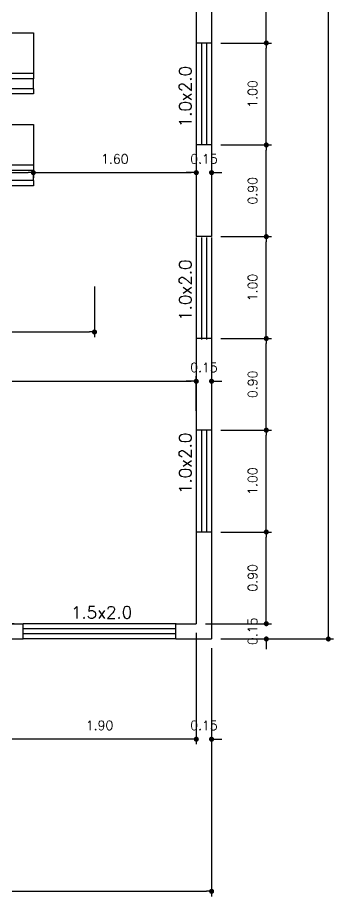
# Model space of a CAD drawing. Extents: x -230.3 to -156.5, y 53.3 to 122.6.
# Drawn here: x -161.54 to -158.44, y 76.69 to 85.32 of the extents above; entities that cross this region are included whole.
import ezdxf
from ezdxf.enums import TextEntityAlignment as Align

# ---------------------------------------------------------------- set-up
doc = ezdxf.new("R2010")
doc.units = 0
doc.header["$MEASUREMENT"] = 0
doc.layers.get('DEFPOINTS').update_dxf_attribs({"linetype": 'CONTINUOUS'})
for name, color, linetype in [('ALVENARIA', 7, 'CONTINUOUS'), ('COTA', 1, 'CONTINUOUS'), ('HATCH', 30, 'CONTINUOUS'), ('JAPOR', 142, 'CONTINUOUS'), ('TEXTO2', 40, 'CONTINUOUS')]:
    doc.layers.add(name, color=color, linetype=linetype)
doc.styles.add('SIMPLEX', font='SIMPLEX.SHX')
doc.dimstyles.new('DIM50', dxfattribs={"dimtxt": 0.09, "dimasz": 0.05, "dimexe": 0.05, "dimexo": 0.09, "dimgap": 0.09, "dimtad": 1, "dimzin": 0, "dimdsep": 46, "dimtxsty": 'SIMPLEX', "dimblk": 'DOT', "dimcen": 0.09, "dimadec": 0, "dimazin": 0, "dimtfac": 1, "dimtix": 1, "dimtofl": 0, "dimtmove": 2, "dimatfit": 3, "dimldrblk": 'DOT', "dimfxl": 1, "dimtolj": 1, "dimtzin": 0, "dimarcsym": 0})

# ---------------------------------------------------------------- blocks, each defined once
blk = doc.blocks.new('DOT')
at = {"layer": 'ALVENARIA', "color": 0, "linetype": 'ByBlock'}
blk.add_line((-0.5, 0), (-1, 0), dxfattribs=at)
at = {"layer": 'ALVENARIA', "color": 0, "linetype": 'ByBlock', "const_width": 0.5}
blk.add_lwpolyline([(-0.25, 0, 1), (0.25, 0, 1)], format="xyb", close=True, dxfattribs=at)
blk = doc.blocks.new('*D129')
at = {"layer": 'COTA', "color": 0, "lineweight": -2}
for p, q in [((-160.7899, 82.6768), (-160.7899, 82.1805)), ((-165.3399, 82.2305), (-160.8399, 82.2305))]:
    blk.add_line(p, q, dxfattribs=at)
at = {"layer": 'DEFPOINTS', "color": 0}
for p in [(-165.3899, 82.7668), (-160.7899, 82.7668), (-160.7899, 82.2305)]:
    blk.add_point(p, dxfattribs=at)
at = {"layer": 'COTA', "color": 0, "lineweight": -2, "xscale": 0.05, "yscale": 0.05, "zscale": 0.05, "rotation": 180}
blk.add_blockref('DOT', (-165.3899, 82.2305), dxfattribs=at)
at = {"layer": 'COTA', "color": 0, "lineweight": -2, "xscale": 0.05, "yscale": 0.05, "zscale": 0.05}
blk.add_blockref('DOT', (-160.7899, 82.2305), dxfattribs=at)
at = {"layer": 'COTA', "color": 0, "insert": (-163.0899, 82.3655), "char_height": 0.09, "attachment_point": 5, "style": 'SIMPLEX'}
blk.add_mtext('\\A1;4.60', dxfattribs=at)
blk = doc.blocks.new('*D133')
at = {"layer": 'COTA', "color": 0, "lineweight": -2}
for p, q in [((-159.1024, 79.4171), (-159.1024, 79.4671)), ((-159.6999, 79.3671), (-159.0524, 79.3671)), ((-159.5499, 79.2171), (-159.0524, 79.2171)), ((-159.1024, 79.1671), (-159.1024, 79.1171))]:
    blk.add_line(p, q, dxfattribs=at)
at = {"layer": 'DEFPOINTS', "color": 0}
for p in [(-159.7899, 79.3671), (-159.1024, 79.3671), (-159.6399, 79.2171)]:
    blk.add_point(p, dxfattribs=at)
at = {"layer": 'COTA', "color": 0, "lineweight": -2, "xscale": 0.05, "yscale": 0.05, "zscale": 0.05}
for p, rotation in [((-159.1024, 79.3671), 270), ((-159.1024, 79.2171), 90)]:
    blk.add_blockref('DOT', p, dxfattribs=dict(at, rotation=rotation))
at = {"layer": 'COTA', "color": 0, "insert": (-159.2374, 79.2921), "char_height": 0.09, "attachment_point": 5, "rotation": 90, "style": 'SIMPLEX'}
blk.add_mtext('\\A1;0.15', dxfattribs=at)
blk = doc.blocks.new('*D134')
at = {"layer": 'COTA', "color": 0, "lineweight": -2}
for p, q in [((-159.5499, 80.2668), (-159.0524, 80.2668)), ((-159.1024, 79.4171), (-159.1024, 80.2168)), ((-159.6999, 79.3671), (-159.0524, 79.3671))]:
    blk.add_line(p, q, dxfattribs=at)
at = {"layer": 'DEFPOINTS', "color": 0}
for p in [(-159.6399, 80.2668), (-159.1024, 80.2668), (-159.7899, 79.3671)]:
    blk.add_point(p, dxfattribs=at)
at = {"layer": 'COTA', "color": 0, "lineweight": -2, "xscale": 0.05, "yscale": 0.05, "zscale": 0.05}
for p, rotation in [((-159.1024, 80.2668), 90), ((-159.1024, 79.3671), 270)]:
    blk.add_blockref('DOT', p, dxfattribs=dict(at, rotation=rotation))
at = {"layer": 'COTA', "color": 0, "insert": (-159.2374, 79.817), "char_height": 0.09, "attachment_point": 5, "rotation": 90, "style": 'SIMPLEX'}
blk.add_mtext('\\A1;0.90', dxfattribs=at)
blk = doc.blocks.new('*D135')
at = {"layer": 'COTA', "color": 0, "lineweight": -2}
for p, q in [((-159.5499, 81.2668), (-159.0524, 81.2668)), ((-159.1024, 80.3168), (-159.1024, 81.2168)), ((-159.5499, 80.2668), (-159.0524, 80.2668))]:
    blk.add_line(p, q, dxfattribs=at)
at = {"layer": 'DEFPOINTS', "color": 0}
for p in [(-159.6399, 81.2668), (-159.1024, 81.2668), (-159.6399, 80.2668)]:
    blk.add_point(p, dxfattribs=at)
at = {"layer": 'COTA', "color": 0, "lineweight": -2, "xscale": 0.05, "yscale": 0.05, "zscale": 0.05}
for p, rotation in [((-159.1024, 81.2668), 90), ((-159.1024, 80.2668), 270)]:
    blk.add_blockref('DOT', p, dxfattribs=dict(at, rotation=rotation))
at = {"layer": 'COTA', "color": 0, "insert": (-159.2374, 80.7668), "char_height": 0.09, "attachment_point": 5, "rotation": 90, "style": 'SIMPLEX'}
blk.add_mtext('\\A1;1.00', dxfattribs=at)
blk = doc.blocks.new('*D136')
at = {"layer": 'COTA', "color": 0, "lineweight": -2}
for p, q in [((-159.5499, 82.1668), (-159.0524, 82.1668)), ((-159.1024, 81.3168), (-159.1024, 82.1168)), ((-159.5499, 81.2668), (-159.0524, 81.2668))]:
    blk.add_line(p, q, dxfattribs=at)
at = {"layer": 'DEFPOINTS', "color": 0}
for p in [(-159.6399, 82.1668), (-159.1024, 82.1668), (-159.6399, 81.2668)]:
    blk.add_point(p, dxfattribs=at)
at = {"layer": 'COTA', "color": 0, "lineweight": -2, "xscale": 0.05, "yscale": 0.05, "zscale": 0.05}
for p, rotation in [((-159.1024, 82.1668), 90), ((-159.1024, 81.2668), 270)]:
    blk.add_blockref('DOT', p, dxfattribs=dict(at, rotation=rotation))
at = {"layer": 'COTA', "color": 0, "insert": (-159.2374, 81.7168), "char_height": 0.09, "attachment_point": 5, "rotation": 90, "style": 'SIMPLEX'}
blk.add_mtext('\\A1;0.90', dxfattribs=at)
blk = doc.blocks.new('*D137')
at = {"layer": 'COTA', "color": 0, "lineweight": -2}
for p, q in [((-159.5499, 83.1668), (-159.0524, 83.1668)), ((-159.1024, 82.2168), (-159.1024, 83.1168)), ((-159.5499, 82.1668), (-159.0524, 82.1668))]:
    blk.add_line(p, q, dxfattribs=at)
at = {"layer": 'DEFPOINTS', "color": 0}
for p in [(-159.6399, 83.1668), (-159.1024, 83.1668), (-159.6399, 82.1668)]:
    blk.add_point(p, dxfattribs=at)
at = {"layer": 'COTA', "color": 0, "lineweight": -2, "xscale": 0.05, "yscale": 0.05, "zscale": 0.05}
for p, rotation in [((-159.1024, 83.1668), 90), ((-159.1024, 82.1668), 270)]:
    blk.add_blockref('DOT', p, dxfattribs=dict(at, rotation=rotation))
at = {"layer": 'COTA', "color": 0, "insert": (-159.2374, 82.6668), "char_height": 0.09, "attachment_point": 5, "rotation": 90, "style": 'SIMPLEX'}
blk.add_mtext('\\A1;1.00', dxfattribs=at)
blk = doc.blocks.new('*D138')
at = {"layer": 'COTA', "color": 0, "lineweight": -2}
for p, q in [((-159.5499, 84.0668), (-159.0524, 84.0668)), ((-159.1024, 83.2168), (-159.1024, 84.0168)), ((-159.5499, 83.1668), (-159.0524, 83.1668))]:
    blk.add_line(p, q, dxfattribs=at)
at = {"layer": 'DEFPOINTS', "color": 0}
for p in [(-159.6399, 84.0668), (-159.1024, 84.0668), (-159.6399, 83.1668)]:
    blk.add_point(p, dxfattribs=at)
at = {"layer": 'COTA', "color": 0, "lineweight": -2, "xscale": 0.05, "yscale": 0.05, "zscale": 0.05}
for p, rotation in [((-159.1024, 84.0668), 90), ((-159.1024, 83.1668), 270)]:
    blk.add_blockref('DOT', p, dxfattribs=dict(at, rotation=rotation))
at = {"layer": 'COTA', "color": 0, "insert": (-159.2374, 83.6168), "char_height": 0.09, "attachment_point": 5, "rotation": 90, "style": 'SIMPLEX'}
blk.add_mtext('\\A1;0.90', dxfattribs=at)
blk = doc.blocks.new('*D139')
at = {"layer": 'COTA', "color": 0, "lineweight": -2}
for p, q in [((-159.5499, 85.0668), (-159.0524, 85.0668)), ((-159.1024, 84.1168), (-159.1024, 85.0168)), ((-159.5499, 84.0668), (-159.0524, 84.0668))]:
    blk.add_line(p, q, dxfattribs=at)
at = {"layer": 'DEFPOINTS', "color": 0}
for p in [(-159.6399, 85.0668), (-159.1024, 85.0668), (-159.6399, 84.0668)]:
    blk.add_point(p, dxfattribs=at)
at = {"layer": 'COTA', "color": 0, "lineweight": -2, "xscale": 0.05, "yscale": 0.05, "zscale": 0.05}
for p, rotation in [((-159.1024, 85.0668), 90), ((-159.1024, 84.0668), 270)]:
    blk.add_blockref('DOT', p, dxfattribs=dict(at, rotation=rotation))
at = {"layer": 'COTA', "color": 0, "insert": (-159.2374, 84.5668), "char_height": 0.09, "attachment_point": 5, "rotation": 90, "style": 'SIMPLEX'}
blk.add_mtext('\\A1;1.00', dxfattribs=at)
blk = doc.blocks.new('*D140')
at = {"layer": 'COTA', "color": 0, "lineweight": -2}
for p, q in [((-159.5499, 85.9668), (-159.0524, 85.9668)), ((-159.1024, 85.1168), (-159.1024, 85.9168)), ((-159.5499, 85.0668), (-159.0524, 85.0668))]:
    blk.add_line(p, q, dxfattribs=at)
at = {"layer": 'DEFPOINTS', "color": 0}
for p in [(-159.6399, 85.9668), (-159.1024, 85.9668), (-159.6399, 85.0668)]:
    blk.add_point(p, dxfattribs=at)
at = {"layer": 'COTA', "color": 0, "lineweight": -2, "xscale": 0.05, "yscale": 0.05, "zscale": 0.05}
for p, rotation in [((-159.1024, 85.9668), 90), ((-159.1024, 85.0668), 270)]:
    blk.add_blockref('DOT', p, dxfattribs=dict(at, rotation=rotation))
at = {"layer": 'COTA', "color": 0, "insert": (-159.2374, 85.5168), "char_height": 0.09, "attachment_point": 5, "rotation": 90, "style": 'SIMPLEX'}
blk.add_mtext('\\A1;0.90', dxfattribs=at)
blk = doc.blocks.new('*D158')
at = {"layer": 'COTA', "color": 0, "lineweight": -2}
for p, q in [((-159.6999, 103.9168), (-158.4434, 103.9168)), ((-158.4934, 79.2671), (-158.4934, 103.8668)), ((-159.5499, 79.2171), (-158.4434, 79.2171))]:
    blk.add_line(p, q, dxfattribs=at)
at = {"layer": 'DEFPOINTS', "color": 0}
for p in [(-159.7899, 103.9168), (-158.4934, 103.9168), (-159.6399, 79.2171)]:
    blk.add_point(p, dxfattribs=at)
at = {"layer": 'COTA', "color": 0, "lineweight": -2, "xscale": 0.05, "yscale": 0.05, "zscale": 0.05}
for p, rotation in [((-158.4934, 103.9168), 90), ((-158.4934, 79.2171), 270)]:
    blk.add_blockref('DOT', p, dxfattribs=dict(at, rotation=rotation))
at = {"layer": 'COTA', "color": 0, "insert": (-158.6284, 91.567), "char_height": 0.09, "attachment_point": 5, "rotation": 90, "style": 'SIMPLEX'}
blk.add_mtext('\\A1;24.70', dxfattribs=at)
blk = doc.blocks.new('*D177')
at = {"layer": 'COTA', "color": 0, "lineweight": -2}
for p, q in [((-173.6399, 79.2771), (-173.6399, 76.69)), ((-159.6399, 79.1271), (-159.6399, 76.69)), ((-173.5899, 76.74), (-159.6899, 76.74))]:
    blk.add_line(p, q, dxfattribs=at)
at = {"layer": 'DEFPOINTS', "color": 0}
for p in [(-173.6399, 79.3671), (-159.6399, 79.2171), (-159.6399, 76.74)]:
    blk.add_point(p, dxfattribs=at)
at = {"layer": 'COTA', "color": 0, "lineweight": -2, "xscale": 0.05, "yscale": 0.05, "zscale": 0.05, "rotation": 180}
blk.add_blockref('DOT', (-173.6399, 76.74), dxfattribs=at)
at = {"layer": 'COTA', "color": 0, "lineweight": -2, "xscale": 0.05, "yscale": 0.05, "zscale": 0.05}
blk.add_blockref('DOT', (-159.6399, 76.74), dxfattribs=at)
at = {"layer": 'COTA', "color": 0, "insert": (-166.6399, 76.875), "char_height": 0.09, "attachment_point": 5, "style": 'SIMPLEX'}
blk.add_mtext('\\A1;14.00', dxfattribs=at)
blk = doc.blocks.new('*D178')
at = {"layer": 'COTA', "color": 0, "lineweight": -2}
for p, q in [((-159.7899, 79.2771), (-159.7899, 78.1831)), ((-159.6399, 79.0371), (-159.6399, 78.1831)), ((-159.8399, 78.2331), (-159.8899, 78.2331)), ((-159.5899, 78.2331), (-159.5399, 78.2331))]:
    blk.add_line(p, q, dxfattribs=at)
at = {"layer": 'DEFPOINTS', "color": 0}
for p in [(-159.7899, 79.3671), (-159.6399, 79.1271), (-159.7899, 78.2331)]:
    blk.add_point(p, dxfattribs=at)
at = {"layer": 'COTA', "color": 0, "lineweight": -2, "xscale": 0.05, "yscale": 0.05, "zscale": 0.05}
blk.add_blockref('DOT', (-159.7899, 78.2331), dxfattribs=at)
at = {"layer": 'COTA', "color": 0, "lineweight": -2, "xscale": 0.05, "yscale": 0.05, "zscale": 0.05, "rotation": 180}
blk.add_blockref('DOT', (-159.6399, 78.2331), dxfattribs=at)
at = {"layer": 'COTA', "color": 0, "insert": (-159.7149, 78.3681), "char_height": 0.09, "attachment_point": 5, "style": 'SIMPLEX'}
blk.add_mtext('\\A1;0.15', dxfattribs=at)
blk = doc.blocks.new('*D179')
at = {"layer": 'COTA', "color": 0, "lineweight": -2}
for p, q in [((-159.7899, 79.2771), (-159.7899, 78.1831)), ((-161.6899, 79.1271), (-161.6899, 78.1831)), ((-159.8399, 78.2331), (-161.6399, 78.2331))]:
    blk.add_line(p, q, dxfattribs=at)
at = {"layer": 'DEFPOINTS', "color": 0}
for p in [(-159.7899, 79.3671), (-161.6899, 79.2171), (-161.6899, 78.2331)]:
    blk.add_point(p, dxfattribs=at)
at = {"layer": 'COTA', "color": 0, "lineweight": -2, "xscale": 0.05, "yscale": 0.05, "zscale": 0.05, "rotation": 180}
blk.add_blockref('DOT', (-161.6899, 78.2331), dxfattribs=at)
at = {"layer": 'COTA', "color": 0, "lineweight": -2, "xscale": 0.05, "yscale": 0.05, "zscale": 0.05}
blk.add_blockref('DOT', (-159.7899, 78.2331), dxfattribs=at)
at = {"layer": 'COTA', "color": 0, "insert": (-160.7399, 78.3681), "char_height": 0.09, "attachment_point": 5, "style": 'SIMPLEX'}
blk.add_mtext('\\A1;1.90', dxfattribs=at)
blk = doc.blocks.new('*D185')
at = {"layer": 'COTA', "color": 0, "lineweight": -2}
for p, q in [((-163.6851, 81.4571), (-163.6851, 81.7971)), ((-159.7899, 81.4571), (-159.7899, 81.7971)), ((-163.6351, 81.7471), (-159.8399, 81.7471))]:
    blk.add_line(p, q, dxfattribs=at)
at = {"layer": 'DEFPOINTS', "color": 0}
for p in [(-159.7899, 81.7471), (-163.6851, 81.3671), (-159.7899, 81.3671)]:
    blk.add_point(p, dxfattribs=at)
at = {"layer": 'COTA', "color": 0, "lineweight": -2, "xscale": 0.05, "yscale": 0.05, "zscale": 0.05, "rotation": 180}
blk.add_blockref('DOT', (-163.6851, 81.7471), dxfattribs=at)
at = {"layer": 'COTA', "color": 0, "lineweight": -2, "xscale": 0.05, "yscale": 0.05, "zscale": 0.05}
blk.add_blockref('DOT', (-159.7899, 81.7471), dxfattribs=at)
at = {"layer": 'COTA', "color": 0, "insert": (-161.7375, 81.8821), "char_height": 0.09, "attachment_point": 5, "style": 'SIMPLEX'}
blk.add_mtext('\\A1;3.90', dxfattribs=at)
blk = doc.blocks.new('*D186')
at = {"layer": 'COTA', "color": 0, "lineweight": -2}
for p, q in [((-159.6399, 82.0292), (-159.6399, 81.6971)), ((-159.7899, 81.4571), (-159.7899, 81.7971)), ((-159.8399, 81.7471), (-159.8899, 81.7471)), ((-159.5899, 81.7471), (-159.5399, 81.7471))]:
    blk.add_line(p, q, dxfattribs=at)
at = {"layer": 'DEFPOINTS', "color": 0}
for p in [(-159.6399, 82.1192), (-159.6399, 81.7471), (-159.7899, 81.3671)]:
    blk.add_point(p, dxfattribs=at)
at = {"layer": 'COTA', "color": 0, "lineweight": -2, "xscale": 0.05, "yscale": 0.05, "zscale": 0.05}
blk.add_blockref('DOT', (-159.7899, 81.7471), dxfattribs=at)
at = {"layer": 'COTA', "color": 0, "lineweight": -2, "xscale": 0.05, "yscale": 0.05, "zscale": 0.05, "rotation": 180}
blk.add_blockref('DOT', (-159.6399, 81.7471), dxfattribs=at)
at = {"layer": 'COTA', "color": 0, "insert": (-159.7149, 81.8821), "char_height": 0.09, "attachment_point": 5, "style": 'SIMPLEX'}
blk.add_mtext('\\A1;0.15', dxfattribs=at)
blk = doc.blocks.new('*D196')
at = {"layer": 'COTA', "color": 0, "lineweight": -2}
for p, q in [((-165.3899, 83.7768), (-165.3899, 83.7448)), ((-165.3399, 83.7948), (-161.4399, 83.7948)), ((-161.3899, 83.7768), (-161.3899, 83.7448))]:
    blk.add_line(p, q, dxfattribs=at)
at = {"layer": 'DEFPOINTS', "color": 0}
for p in [(-165.3899, 83.8668), (-161.3899, 83.8668), (-161.3899, 83.7948)]:
    blk.add_point(p, dxfattribs=at)
at = {"layer": 'COTA', "color": 0, "lineweight": -2, "xscale": 0.05, "yscale": 0.05, "zscale": 0.05, "rotation": 180}
blk.add_blockref('DOT', (-165.3899, 83.7948), dxfattribs=at)
at = {"layer": 'COTA', "color": 0, "lineweight": -2, "xscale": 0.05, "yscale": 0.05, "zscale": 0.05}
blk.add_blockref('DOT', (-161.3899, 83.7948), dxfattribs=at)
at = {"layer": 'COTA', "color": 0, "insert": (-163.3899, 83.9298), "char_height": 0.09, "attachment_point": 5, "style": 'SIMPLEX'}
blk.add_mtext('\\A1;4.00', dxfattribs=at)
blk = doc.blocks.new('*D197')
at = {"layer": 'COTA', "color": 0, "lineweight": -2}
for p, q in [((-159.7899, 83.9768), (-159.7899, 83.7448)), ((-161.3899, 83.7768), (-161.3899, 83.7448)), ((-161.3399, 83.7948), (-159.8399, 83.7948))]:
    blk.add_line(p, q, dxfattribs=at)
at = {"layer": 'DEFPOINTS', "color": 0}
for p in [(-159.7899, 84.0668), (-161.3899, 83.8668), (-159.7899, 83.7948)]:
    blk.add_point(p, dxfattribs=at)
at = {"layer": 'COTA', "color": 0, "lineweight": -2, "xscale": 0.05, "yscale": 0.05, "zscale": 0.05, "rotation": 180}
blk.add_blockref('DOT', (-161.3899, 83.7948), dxfattribs=at)
at = {"layer": 'COTA', "color": 0, "lineweight": -2, "xscale": 0.05, "yscale": 0.05, "zscale": 0.05}
blk.add_blockref('DOT', (-159.7899, 83.7948), dxfattribs=at)
at = {"layer": 'COTA', "color": 0, "insert": (-160.5899, 83.9298), "char_height": 0.09, "attachment_point": 5, "style": 'SIMPLEX'}
blk.add_mtext('\\A1;1.60', dxfattribs=at)
blk = doc.blocks.new('*D198')
at = {"layer": 'COTA', "color": 0, "lineweight": -2}
for p, q in [((-159.7899, 83.9768), (-159.7899, 83.7448)), ((-159.6399, 83.9768), (-159.6399, 83.7448)), ((-159.8399, 83.7948), (-159.8899, 83.7948)), ((-159.5899, 83.7948), (-159.5399, 83.7948))]:
    blk.add_line(p, q, dxfattribs=at)
at = {"layer": 'DEFPOINTS', "color": 0}
for p in [(-159.7899, 84.0668), (-159.6399, 84.0668), (-159.6399, 83.7948)]:
    blk.add_point(p, dxfattribs=at)
at = {"layer": 'COTA', "color": 0, "lineweight": -2, "xscale": 0.05, "yscale": 0.05, "zscale": 0.05}
blk.add_blockref('DOT', (-159.7899, 83.7948), dxfattribs=at)
at = {"layer": 'COTA', "color": 0, "lineweight": -2, "xscale": 0.05, "yscale": 0.05, "zscale": 0.05, "rotation": 180}
blk.add_blockref('DOT', (-159.6399, 83.7948), dxfattribs=at)
at = {"layer": 'COTA', "color": 0, "insert": (-159.7149, 83.9298), "char_height": 0.09, "attachment_point": 5, "style": 'SIMPLEX'}
blk.add_mtext('\\A1;0.15', dxfattribs=at)
blk = doc.blocks.new('*D199')
at = {"layer": 'COTA', "color": 0, "lineweight": -2}
for p, q in [((-163.5951, 81.3671), (-161.8302, 81.3671)), ((-161.8802, 79.4171), (-161.8802, 81.3171)), ((-161.5799, 79.3671), (-161.9302, 79.3671))]:
    blk.add_line(p, q, dxfattribs=at)
at = {"layer": 'DEFPOINTS', "color": 0}
for p in [(-163.6851, 81.3671), (-161.8802, 81.3671), (-161.4899, 79.3671)]:
    blk.add_point(p, dxfattribs=at)
at = {"layer": 'COTA', "color": 0, "lineweight": -2, "xscale": 0.05, "yscale": 0.05, "zscale": 0.05}
for p, rotation in [((-161.8802, 81.3671), 90), ((-161.8802, 79.3671), 270)]:
    blk.add_blockref('DOT', p, dxfattribs=dict(at, rotation=rotation))
at = {"layer": 'COTA', "color": 0, "insert": (-162.0152, 80.3671), "char_height": 0.09, "attachment_point": 5, "rotation": 90, "style": 'SIMPLEX'}
blk.add_mtext('\\A1;2.00', dxfattribs=at)

msp = doc.modelspace()

# ---------------------------------------------------------------- linework, layer by layer
at = {"layer": 'ALVENARIA'}
for p, q in [((-159.7899, 85.9668), (-159.7899, 85.0668)), ((-159.6399, 85.9668), (-159.6399, 85.0668)), ((-159.6399, 85.0668), (-159.7899, 85.0668)), ((-159.7899, 84.0668), (-159.7899, 83.1668)), ((-159.6399, 84.0668), (-159.7899, 84.0668)), ((-159.6399, 84.0668), (-159.6399, 83.1668)), ((-159.6399, 83.1668), (-159.7899, 83.1668)), ((-159.7899, 82.1668), (-159.7899, 81.2668)), ((-159.6399, 82.1668), (-159.7899, 82.1668)), ((-159.6399, 82.1668), (-159.6399, 81.2668)), ((-159.6399, 81.2668), (-159.7899, 81.2668)), ((-159.7899, 80.2668), (-159.7899, 80.0168)), ((-159.6399, 80.2668), (-159.7899, 80.2668)), ((-159.7899, 80.2668), (-159.7899, 79.3671)), ((-159.6399, 80.2668), (-159.6399, 79.8668)), ((-159.6399, 80.2668), (-159.6399, 79.2171)), ((-161.6899, 79.3671), (-161.4899, 79.3671)), ((-161.4899, 79.2171), (-161.4899, 79.3671)), ((-159.9899, 79.2219), (-159.9899, 79.3719)), ((-159.9899, 79.3671), (-159.7899, 79.3671)), ((-161.6899, 79.2171), (-161.4899, 79.2171)), ((-159.9899, 79.2171), (-159.6399, 79.2171))]:
    msp.add_line(p, q, dxfattribs=at)
at = {"layer": 'HATCH'}
for p, q in [((-165.3899, 85.1668), (-161.3899, 85.1668)), ((-161.3899, 85.1668), (-161.3899, 84.7168)), ((-161.3899, 84.7668), (-165.3899, 84.7668)), ((-161.3899, 84.7168), (-165.3899, 84.7168)), ((-161.3899, 84.6168), (-161.3899, 84.7168)), ((-161.3899, 84.6168), (-165.3899, 84.6168)), ((-161.3899, 84.5668), (-165.3899, 84.5668)), ((-161.3899, 84.6168), (-161.3899, 84.5668)), ((-165.3899, 84.2668), (-161.3899, 84.2668)), ((-161.3899, 84.2668), (-161.3899, 83.8168)), ((-161.3899, 83.8668), (-165.3899, 83.8668)), ((-161.3899, 83.8168), (-165.3899, 83.8168)), ((-161.3899, 83.7168), (-161.3899, 83.8168)), ((-161.3899, 83.7168), (-165.3899, 83.7168)), ((-161.3899, 83.7168), (-161.3899, 83.6668)), ((-161.3899, 83.6668), (-165.3899, 83.6668))]:
    msp.add_line(p, q, dxfattribs=at)
at = {"layer": 'JAPOR'}
for p, q in [((-159.7899, 85.0668), (-159.7899, 84.0668)), ((-159.7399, 85.0668), (-159.7399, 84.0668)), ((-159.6899, 85.0668), (-159.6899, 84.0668)), ((-159.6399, 85.0668), (-159.6399, 84.0668)), ((-159.7899, 83.1568), (-159.7899, 82.1568)), ((-159.7399, 83.1568), (-159.7399, 82.1568)), ((-159.6899, 83.1568), (-159.6899, 82.1568)), ((-159.6399, 83.1568), (-159.6399, 82.1568)), ((-159.7899, 81.2668), (-159.7899, 80.2668)), ((-159.7399, 81.2668), (-159.7399, 80.2668)), ((-159.6899, 81.2668), (-159.6899, 80.2668)), ((-159.6399, 81.2668), (-159.6399, 80.2668)), ((-159.9899, 79.3671), (-161.4899, 79.3671)), ((-159.9899, 79.3171), (-161.4899, 79.3171)), ((-159.9899, 79.2671), (-161.4899, 79.2671)), ((-159.9899, 79.2171), (-161.4899, 79.2171))]:
    msp.add_line(p, q, dxfattribs=at)

# ---------------------------------------------------------------- texts
at = {"layer": 'TEXTO2', "style": 'SIMPLEX'}
for p in [(-159.8373, 84.5411), (-159.8373, 82.6411), (-159.8373, 80.9411)]:
    msp.add_text('1.0x2.0', height=0.12, rotation=90, dxfattribs=at).set_placement(p, align=Align.CENTER)
msp.add_text('1.5x2.0', height=0.12, dxfattribs=at).set_placement((-160.7203, 79.4174), align=Align.CENTER)

# ---------------------------------------------------------------- dimensions: what is measured, and where the dimension line sits
at = {"layer": 'COTA'}
for base, p1, p2, picture, middle in [((-158.4934, 103.9168), (-159.6399, 79.2171), (-159.7899, 103.9168), '*D158', (-158.6284, 91.567)), ((-159.1024, 85.9668), (-159.6399, 85.0668), (-159.6399, 85.9668), '*D140', (-159.2374, 85.5168)), ((-159.1024, 85.0668), (-159.6399, 84.0668), (-159.6399, 85.0668), '*D139', (-159.2374, 84.5668)), ((-159.1024, 84.0668), (-159.6399, 83.1668), (-159.6399, 84.0668), '*D138', (-159.2374, 83.6168)), ((-159.1024, 83.1668), (-159.6399, 82.1668), (-159.6399, 83.1668), '*D137', (-159.2374, 82.6668)), ((-159.1024, 82.1668), (-159.6399, 81.2668), (-159.6399, 82.1668), '*D136', (-159.2374, 81.7168)), ((-161.8802, 81.3671), (-161.4899, 79.3671), (-163.6851, 81.3671), '*D199', (-162.0152, 80.3671)), ((-159.1024, 81.2668), (-159.6399, 80.2668), (-159.6399, 81.2668), '*D135', (-159.2374, 80.7668)), ((-159.1024, 80.2668), (-159.7899, 79.3671), (-159.6399, 80.2668), '*D134', (-159.2374, 79.817)), ((-159.1024, 79.3671), (-159.6399, 79.2171), (-159.7899, 79.3671), '*D133', (-159.2374, 79.2921))]:
    dim = msp.add_linear_dim(base=base, p1=p1, p2=p2, angle=90, dimstyle='DIM50', dxfattribs=at)
    dim.commit()
    dim.dimension.update_dxf_attribs({"geometry": picture, "text_midpoint": middle})
for base, p1, p2, picture, middle in [((-159.7899, 83.7948), (-161.3899, 83.8668), (-159.7899, 84.0668), '*D197', (-160.5899, 83.9298)), ((-159.6399, 83.7948), (-159.7899, 84.0668), (-159.6399, 84.0668), '*D198', (-159.7149, 83.9298)), ((-161.3899, 83.7948), (-165.3899, 83.8668), (-161.3899, 83.8668), '*D196', (-163.3899, 83.9298)), ((-159.6399, 81.7471), (-159.7899, 81.3671), (-159.6399, 82.1192), '*D186', (-159.7149, 81.8821)), ((-159.7899, 81.7471), (-163.6851, 81.3671), (-159.7899, 81.3671), '*D185', (-161.7375, 81.8821)), ((-159.6399, 76.74), (-173.6399, 79.3671), (-159.6399, 79.2171), '*D177', (-166.6399, 76.875)), ((-161.6899, 78.2331), (-159.7899, 79.3671), (-161.6899, 79.2171), '*D179', (-160.7399, 78.3681)), ((-159.7899, 78.2331), (-159.6399, 79.1271), (-159.7899, 79.3671), '*D178', (-159.7149, 78.3681))]:
    dim = msp.add_linear_dim(base=base, p1=p1, p2=p2, dimstyle='DIM50', dxfattribs=at)
    dim.commit()
    dim.dimension.update_dxf_attribs({"geometry": picture, "text_midpoint": middle})
dim = msp.add_linear_dim(base=(-160.7899, 82.2305), p1=(-165.3899, 82.7668), p2=(-160.7899, 82.7668), dimstyle='DIM50', override={"dimse1": 1}, dxfattribs=at)
dim.commit()
dim.dimension.update_dxf_attribs({"geometry": '*D129', "text_midpoint": (-163.0899, 82.3655)})

doc.saveas('drawing.dxf')
